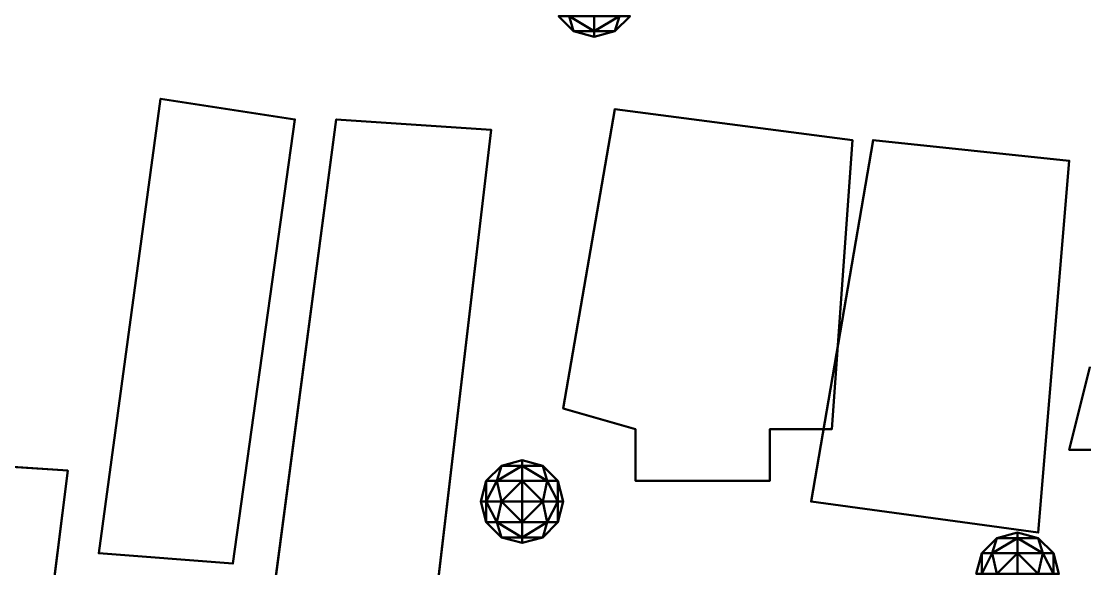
# Model space of a CAD drawing. Header units: metres. Extents: x -246 to 254, y -250 to 250.
# Drawn here: x -145.2 to -93.8, y -59.8 to -33.2 of the extents above; entities that cross this region are included whole.
import ezdxf

# ---------------------------------------------------------------- set-up
doc = ezdxf.new("R2010")
doc.units = ezdxf.units.M
doc.header["$LTSCALE"] = 5.08
doc.layers.add('一般', color=7, linetype='Continuous', lineweight=5)

# ---------------------------------------------------------------- blocks, each defined once
blk = doc.blocks.new('市街地地図 (3D)')
at = {"layer": '一般', "color": 31, "linetype": 'Continuous', "lineweight": 50}
for points in [[(-165, -1.5), (-165, -1.5, 6.6), (-168, -23.5, 6.6), (-168, -23.5)], [(-158.5, -2.5), (-158.5, -2.5, 6.6), (-165, -1.5, 6.6), (-165, -1.5)], [(-143, -2), (-143, -2, 5.1), (-145.5, -16.5, 5.1), (-145.5, -16.5)], [(-131.5, -3.5), (-131.5, -3.5, 5.1), (-143, -2, 5.1), (-143, -2)], [(-161.5, -24), (-161.5, -24, 6.6), (-158.5, -2.5, 6.6), (-158.5, -2.5)], [(-156.5, -2.5), (-156.5, -2.5, 5.7), (-160, -29, 5.7), (-160, -29)], [(-149, -3), (-149, -3, 5.7), (-156.5, -2.5, 5.7), (-156.5, -2.5)], [(-152, -28.5), (-152, -28.5, 5.7), (-149, -3, 5.7), (-149, -3)], [(-130.5, -3.5), (-130.5, -3.5, 6), (-133.5, -21, 6), (-133.5, -21)], [(-132.5, -17.5), (-132.5, -17.5, 5.1), (-131.5, -3.5, 5.1), (-131.5, -3.5)], [(-121, -4.5), (-121, -4.5, 6), (-130.5, -3.5, 6), (-130.5, -3.5)], [(-122.5, -22.5), (-122.5, -22.5, 6), (-121, -4.5, 6), (-121, -4.5)], [(-120, -14.5), (-120, -14.5, 3), (-121, -18.5, 3), (-121, -18.5)], [(-145.5, -16.5), (-145.5, -16.5, 5.1), (-142, -17.5, 5.1), (-142, -17.5)], [(-142, -17.5), (-142, -17.5, 5.1), (-142, -20, 5.1), (-142, -20)], [(-135.5, -17.5), (-135.5, -17.5, 5.1), (-132.5, -17.5, 5.1), (-132.5, -17.5)], [(-135.5, -20), (-135.5, -20, 5.1), (-135.5, -17.5, 5.1), (-135.5, -17.5)], [(-121, -18.5), (-121, -18.5, 3), (-118, -18.5, 3), (-118, -18.5)], [(-169.5, -19.5), (-169.5, -19.5, 5.4), (-177, -19, 5.4), (-177, -19)], [(-170.5, -27.5), (-170.5, -27.5, 5.4), (-169.5, -19.5, 5.4), (-169.5, -19.5)], [(-142, -20), (-142, -20, 5.1), (-135.5, -20, 5.1), (-135.5, -20)], [(-133.5, -21), (-133.5, -21, 6), (-122.5, -22.5, 6), (-122.5, -22.5)], [(-168, -23.5), (-168, -23.5, 6.6), (-161.5, -24, 6.6), (-161.5, -24)]]:
    blk.add_3dface(points, dxfattribs=at)
for points, invisible_edges in [([(-165, -1.5, 6.6), (-168, -23.5, 6.6), (-161.5, -24, 6.6), (-158.5, -2.5, 6.6)], 8), ([(-165, -1.5), (-168, -23.5), (-161.5, -24), (-158.5, -2.5)], 8), ([(-143, -2, 5.1), (-145.5, -16.5, 5.1), (-132.5, -17.5, 5.1), (-143, -2, 5.1)], 14), ([(-143, -2), (-145.5, -16.5), (-132.5, -17.5), (-143, -2)], 14), ([(-143, -2, 5.1), (-132.5, -17.5, 5.1), (-131.5, -3.5, 5.1), (-143, -2, 5.1)], 9), ([(-143, -2), (-132.5, -17.5), (-131.5, -3.5), (-143, -2)], 9), ([(-156.5, -2.5, 5.7), (-160, -29, 5.7), (-152, -28.5, 5.7), (-149, -3, 5.7)], 8), ([(-156.5, -2.5), (-160, -29), (-152, -28.5), (-149, -3)], 8), ([(-130.5, -3.5, 6), (-133.5, -21, 6), (-122.5, -22.5, 6), (-121, -4.5, 6)], 8), ([(-130.5, -3.5), (-133.5, -21), (-122.5, -22.5), (-121, -4.5)], 8), ([(-118, -18.5, 3), (-121, -18.5, 3), (-120, -14.5, 3), (-118, -18.5, 3)], 12), ([(-118, -18.5), (-121, -18.5), (-120, -14.5), (-118, -18.5)], 12), ([(-145.5, -16.5, 5.1), (-142, -17.5, 5.1), (-135.5, -17.5, 5.1), (-145.5, -16.5, 5.1)], 14), ([(-145.5, -16.5, 5.1), (-135.5, -17.5, 5.1), (-132.5, -17.5, 5.1), (-145.5, -16.5, 5.1)], 13), ([(-145.5, -16.5), (-142, -17.5), (-135.5, -17.5), (-145.5, -16.5)], 14), ([(-145.5, -16.5), (-135.5, -17.5), (-132.5, -17.5), (-145.5, -16.5)], 13), ([(-142, -17.5, 5.1), (-142, -20, 5.1), (-135.5, -20, 5.1), (-142, -17.5, 5.1)], 12), ([(-142, -17.5, 5.1), (-135.5, -20, 5.1), (-135.5, -17.5, 5.1), (-142, -17.5, 5.1)], 13), ([(-142, -17.5), (-142, -20), (-135.5, -20), (-142, -17.5)], 12), ([(-142, -17.5), (-135.5, -20), (-135.5, -17.5), (-142, -17.5)], 13), ([(-177, -19, 5.4), (-169.5, -19.5, 5.4), (-172.5, -27.5, 5.4), (-177, -19, 5.4)], 14), ([(-177, -19), (-169.5, -19.5), (-172.5, -27.5), (-177, -19)], 14), ([(-169.5, -19.5, 5.4), (-170.5, -27.5, 5.4), (-172.5, -27.5, 5.4), (-169.5, -19.5, 5.4)], 12), ([(-169.5, -19.5), (-170.5, -27.5), (-172.5, -27.5), (-169.5, -19.5)], 12)]:
    blk.add_3dface(points, dxfattribs=dict(at, invisible_edges=invisible_edges))
blk = doc.blocks.new('アーケイド (3D)')
at = {"layer": '一般', "color": 1}
blk.add_blockref('市街地地図 (3D)', (0, 0), dxfattribs=at)
blk = doc.blocks.new('NW4 (3D)')
at = {"layer": '一般', "color": 4, "linetype": 'Continuous', "lineweight": 50}
for points in [[(-145.225, 2.5, -1.225), (-145, 1.768), (-145.732, 2.5)], [(-145.732, 2.5), (-145, 1.768), (-145.225, 2.5, 1.225)], [(-144, 2.5, -1.732), (-144, 1.768, -1), (-145.225, 2.5, -1.225)], [(-144, 1.768, -1), (-145, 1.768), (-145.225, 2.5, -1.225)], [(-145, 1.768), (-144, 1.768, 1), (-145.225, 2.5, 1.225)], [(-145.225, 2.5, 1.225), (-144, 1.768, 1), (-144, 2.5, 1.732)], [(-144, 2.5, 1.732), (-144, 1.768, 1), (-142.775, 2.5, 1.225)], [(-144, 1.768, 1), (-143, 1.768), (-142.775, 2.5, 1.225)], [(-143, 1.768), (-144, 1.768, -1), (-142.775, 2.5, -1.225)], [(-142.775, 2.5, -1.225), (-144, 1.768, -1), (-144, 2.5, -1.732)], [(-142.775, 2.5, 1.225), (-143, 1.768), (-142.268, 2.5)], [(-142.268, 2.5), (-143, 1.768), (-142.775, 2.5, -1.225)], [(-144, 1.768, -1), (-144, 1.5), (-145, 1.768)], [(-145, 1.768), (-144, 1.5), (-144, 1.768, 1)], [(-144, 1.768, 1), (-144, 1.5), (-143, 1.768)], [(-143, 1.768), (-144, 1.5), (-144, 1.768, -1)], [(-147.5, -19.268, -1), (-148.5, -19.268), (-147.5, -19)], [(-148.5, -19.268), (-147.5, -19.268, 1), (-147.5, -19)], [(-147.5, -19.268, 1), (-146.5, -19.268), (-147.5, -19)], [(-146.5, -19.268), (-147.5, -19.268, -1), (-147.5, -19)], [(-148.725, -20, -1.225), (-149.232, -20), (-148.5, -19.268)], [(-149.232, -20), (-148.725, -20, 1.225), (-148.5, -19.268)], [(-147.5, -20, -1.732), (-148.725, -20, -1.225), (-147.5, -19.268, -1)], [(-147.5, -19.268, -1), (-148.725, -20, -1.225), (-148.5, -19.268)], [(-148.5, -19.268), (-148.725, -20, 1.225), (-147.5, -19.268, 1)], [(-148.725, -20, 1.225), (-147.5, -20, 1.732), (-147.5, -19.268, 1)], [(-147.5, -20, 1.732), (-146.275, -20, 1.225), (-147.5, -19.268, 1)], [(-147.5, -19.268, 1), (-146.275, -20, 1.225), (-146.5, -19.268)], [(-146.5, -19.268), (-146.275, -20, -1.225), (-147.5, -19.268, -1)], [(-146.275, -20, -1.225), (-147.5, -20, -1.732), (-147.5, -19.268, -1)], [(-146.275, -20, 1.225), (-145.768, -20), (-146.5, -19.268)], [(-145.768, -20), (-146.275, -20, -1.225), (-146.5, -19.268)], [(-149.232, -21, -1), (-149.5, -21), (-149.232, -20)], [(-149.5, -21), (-149.232, -21, 1), (-149.232, -20)], [(-148.5, -21, -1.732), (-149.232, -21, -1), (-148.725, -20, -1.225)], [(-148.725, -20, -1.225), (-149.232, -21, -1), (-149.232, -20)], [(-149.232, -20), (-149.232, -21, 1), (-148.725, -20, 1.225)], [(-149.232, -21, 1), (-148.5, -21, 1.732), (-148.725, -20, 1.225)], [(-147.5, -20, -1.732), (-148.5, -21, -1.732), (-148.725, -20, -1.225)], [(-148.725, -20, 1.225), (-148.5, -21, 1.732), (-147.5, -20, 1.732)], [(-147.5, -21, -2), (-148.5, -21, -1.732), (-147.5, -20, -1.732)], [(-148.5, -21, 1.732), (-147.5, -21, 2), (-147.5, -20, 1.732)], [(-147.5, -21, 2), (-146.5, -21, 1.732), (-147.5, -20, 1.732)], [(-147.5, -20, 1.732), (-146.5, -21, 1.732), (-146.275, -20, 1.225)], [(-146.275, -20, -1.225), (-146.5, -21, -1.732), (-147.5, -20, -1.732)], [(-146.5, -21, -1.732), (-147.5, -21, -2), (-147.5, -20, -1.732)], [(-146.5, -21, 1.732), (-145.768, -21, 1), (-146.275, -20, 1.225)], [(-145.768, -21, -1), (-146.5, -21, -1.732), (-146.275, -20, -1.225)], [(-146.275, -20, 1.225), (-145.768, -21, 1), (-145.768, -20)], [(-145.768, -20), (-145.768, -21, -1), (-146.275, -20, -1.225)], [(-145.768, -21, 1), (-145.5, -21), (-145.768, -20)], [(-145.5, -21), (-145.768, -21, -1), (-145.768, -20)], [(-149.232, -21, -1), (-149.232, -22), (-149.5, -21)], [(-149.5, -21), (-149.232, -22), (-149.232, -21, 1)], [(-148.5, -21, -1.732), (-148.725, -22, -1.225), (-149.232, -21, -1)], [(-148.725, -22, -1.225), (-149.232, -22), (-149.232, -21, -1)], [(-149.232, -22), (-148.725, -22, 1.225), (-149.232, -21, 1)], [(-149.232, -21, 1), (-148.725, -22, 1.225), (-148.5, -21, 1.732)], [(-147.5, -22, -1.732), (-148.725, -22, -1.225), (-148.5, -21, -1.732)], [(-148.725, -22, 1.225), (-147.5, -22, 1.732), (-148.5, -21, 1.732)], [(-147.5, -21, -2), (-147.5, -22, -1.732), (-148.5, -21, -1.732)], [(-148.5, -21, 1.732), (-147.5, -22, 1.732), (-147.5, -21, 2)], [(-147.5, -21, 2), (-147.5, -22, 1.732), (-146.5, -21, 1.732)], [(-147.5, -22, 1.732), (-146.275, -22, 1.225), (-146.5, -21, 1.732)], [(-146.275, -22, -1.225), (-147.5, -22, -1.732), (-146.5, -21, -1.732)], [(-146.5, -21, -1.732), (-147.5, -22, -1.732), (-147.5, -21, -2)], [(-146.5, -21, 1.732), (-146.275, -22, 1.225), (-145.768, -21, 1)], [(-145.768, -21, -1), (-146.275, -22, -1.225), (-146.5, -21, -1.732)], [(-146.275, -22, 1.225), (-145.768, -22), (-145.768, -21, 1)], [(-145.768, -22), (-146.275, -22, -1.225), (-145.768, -21, -1)], [(-145.768, -21, 1), (-145.768, -22), (-145.5, -21)], [(-145.5, -21), (-145.768, -22), (-145.768, -21, -1)], [(-148.725, -22, -1.225), (-148.5, -22.732), (-149.232, -22)], [(-149.232, -22), (-148.5, -22.732), (-148.725, -22, 1.225)], [(-147.5, -22, -1.732), (-147.5, -22.732, -1), (-148.725, -22, -1.225)], [(-147.5, -22.732, -1), (-148.5, -22.732), (-148.725, -22, -1.225)], [(-148.5, -22.732), (-147.5, -22.732, 1), (-148.725, -22, 1.225)], [(-148.725, -22, 1.225), (-147.5, -22.732, 1), (-147.5, -22, 1.732)], [(-147.5, -22, 1.732), (-147.5, -22.732, 1), (-146.275, -22, 1.225)], [(-147.5, -22.732, 1), (-146.5, -22.732), (-146.275, -22, 1.225)], [(-146.5, -22.732), (-147.5, -22.732, -1), (-146.275, -22, -1.225)], [(-146.275, -22, -1.225), (-147.5, -22.732, -1), (-147.5, -22, -1.732)], [(-146.275, -22, 1.225), (-146.5, -22.732), (-145.768, -22)], [(-145.768, -22), (-146.5, -22.732), (-146.275, -22, -1.225)], [(-123.5, -22.768, -1), (-124.5, -22.768), (-123.5, -22.5)], [(-124.5, -22.768), (-123.5, -22.768, 1), (-123.5, -22.5)], [(-123.5, -22.768, 1), (-122.5, -22.768), (-123.5, -22.5)], [(-122.5, -22.768), (-123.5, -22.768, -1), (-123.5, -22.5)], [(-147.5, -22.732, -1), (-147.5, -23), (-148.5, -22.732)], [(-148.5, -22.732), (-147.5, -23), (-147.5, -22.732, 1)], [(-147.5, -22.732, 1), (-147.5, -23), (-146.5, -22.732)], [(-146.5, -22.732), (-147.5, -23), (-147.5, -22.732, -1)], [(-124.725, -23.5, -1.225), (-125.232, -23.5), (-124.5, -22.768)], [(-125.232, -23.5), (-124.725, -23.5, 1.225), (-124.5, -22.768)], [(-123.5, -23.5, -1.732), (-124.725, -23.5, -1.225), (-123.5, -22.768, -1)], [(-123.5, -22.768, -1), (-124.725, -23.5, -1.225), (-124.5, -22.768)], [(-124.5, -22.768), (-124.725, -23.5, 1.225), (-123.5, -22.768, 1)], [(-124.725, -23.5, 1.225), (-123.5, -23.5, 1.732), (-123.5, -22.768, 1)], [(-123.5, -23.5, 1.732), (-122.275, -23.5, 1.225), (-123.5, -22.768, 1)], [(-123.5, -22.768, 1), (-122.275, -23.5, 1.225), (-122.5, -22.768)], [(-122.5, -22.768), (-122.275, -23.5, -1.225), (-123.5, -22.768, -1)], [(-122.275, -23.5, -1.225), (-123.5, -23.5, -1.732), (-123.5, -22.768, -1)], [(-122.275, -23.5, 1.225), (-121.768, -23.5), (-122.5, -22.768)], [(-121.768, -23.5), (-122.275, -23.5, -1.225), (-122.5, -22.768)], [(-125.232, -24.5, -1), (-125.5, -24.5), (-125.232, -23.5)], [(-125.5, -24.5), (-125.232, -24.5, 1), (-125.232, -23.5)], [(-124.5, -24.5, -1.732), (-125.232, -24.5, -1), (-124.725, -23.5, -1.225)], [(-124.725, -23.5, -1.225), (-125.232, -24.5, -1), (-125.232, -23.5)], [(-125.232, -23.5), (-125.232, -24.5, 1), (-124.725, -23.5, 1.225)], [(-125.232, -24.5, 1), (-124.5, -24.5, 1.732), (-124.725, -23.5, 1.225)], [(-123.5, -23.5, -1.732), (-124.5, -24.5, -1.732), (-124.725, -23.5, -1.225)], [(-124.725, -23.5, 1.225), (-124.5, -24.5, 1.732), (-123.5, -23.5, 1.732)], [(-123.5, -24.5, -2), (-124.5, -24.5, -1.732), (-123.5, -23.5, -1.732)], [(-124.5, -24.5, 1.732), (-123.5, -24.5, 2), (-123.5, -23.5, 1.732)], [(-123.5, -24.5, 2), (-122.5, -24.5, 1.732), (-123.5, -23.5, 1.732)], [(-123.5, -23.5, 1.732), (-122.5, -24.5, 1.732), (-122.275, -23.5, 1.225)], [(-122.275, -23.5, -1.225), (-122.5, -24.5, -1.732), (-123.5, -23.5, -1.732)], [(-122.5, -24.5, -1.732), (-123.5, -24.5, -2), (-123.5, -23.5, -1.732)], [(-122.5, -24.5, 1.732), (-121.768, -24.5, 1), (-122.275, -23.5, 1.225)], [(-121.768, -24.5, -1), (-122.5, -24.5, -1.732), (-122.275, -23.5, -1.225)], [(-122.275, -23.5, 1.225), (-121.768, -24.5, 1), (-121.768, -23.5)], [(-121.768, -23.5), (-121.768, -24.5, -1), (-122.275, -23.5, -1.225)], [(-121.768, -24.5, 1), (-121.5, -24.5), (-121.768, -23.5)], [(-121.5, -24.5), (-121.768, -24.5, -1), (-121.768, -23.5)]]:
    blk.add_3dface(points, dxfattribs=at)
blk = doc.blocks.new('敷地 (3D)')
at = {"layer": '一般', "color": 19, "linetype": 'Continuous', "lineweight": 50}
for points in [[(-272.5, 285.5, 0.1), (227.5, 285.5, 0.1), (227.5, -214.5, 0.1), (-272.5, -214.5, 0.1)], [(-272.5, 285.5), (227.5, 285.5), (227.5, -214.5), (-272.5, -214.5)]]:
    blk.add_3dface(points, dxfattribs=at)
blk = doc.blocks.new('高層建築・集合住宅 (3D)')
at = {"layer": '一般', "color": 7}
for name, p in [('敷地 (3D)', (0, 0)), ('アーケイド (3D)', (0, 0, 2.4)), ('市街地地図 (3D)', (0, 0)), ('NW4 (3D)', (0, 0, 2))]:
    blk.add_blockref(name, p, dxfattribs=at)
at = {"layer": '一般', "color": 1}
for name, p in [('アーケイド (3D)', (0, 0, 2.4)), ('市街地地図 (3D)', (0, 0)), ('アーケイド (3D)', (0, 0, 2.4)), ('市街地地図 (3D)', (0, 0))]:
    blk.add_blockref(name, p, dxfattribs=at)
at = {"layer": '一般', "color": 31}
for name, p in [('アーケイド (3D)', (0, 0, 2.4)), ('市街地地図 (3D)', (0, 0))]:
    blk.add_blockref(name, p, dxfattribs=at)

msp = doc.modelspace()

# ---------------------------------------------------------------- block references
at = {"layer": '一般', "color": 7}
for name, p in [('高層建築・集合住宅 (3D)', (26.5, -35.5)), ('アーケイド (3D)', (26.5, -35.5, 2.4)), ('市街地地図 (3D)', (26.5, -35.5))]:
    msp.add_blockref(name, p, dxfattribs=at)

doc.saveas('drawing.dxf')
